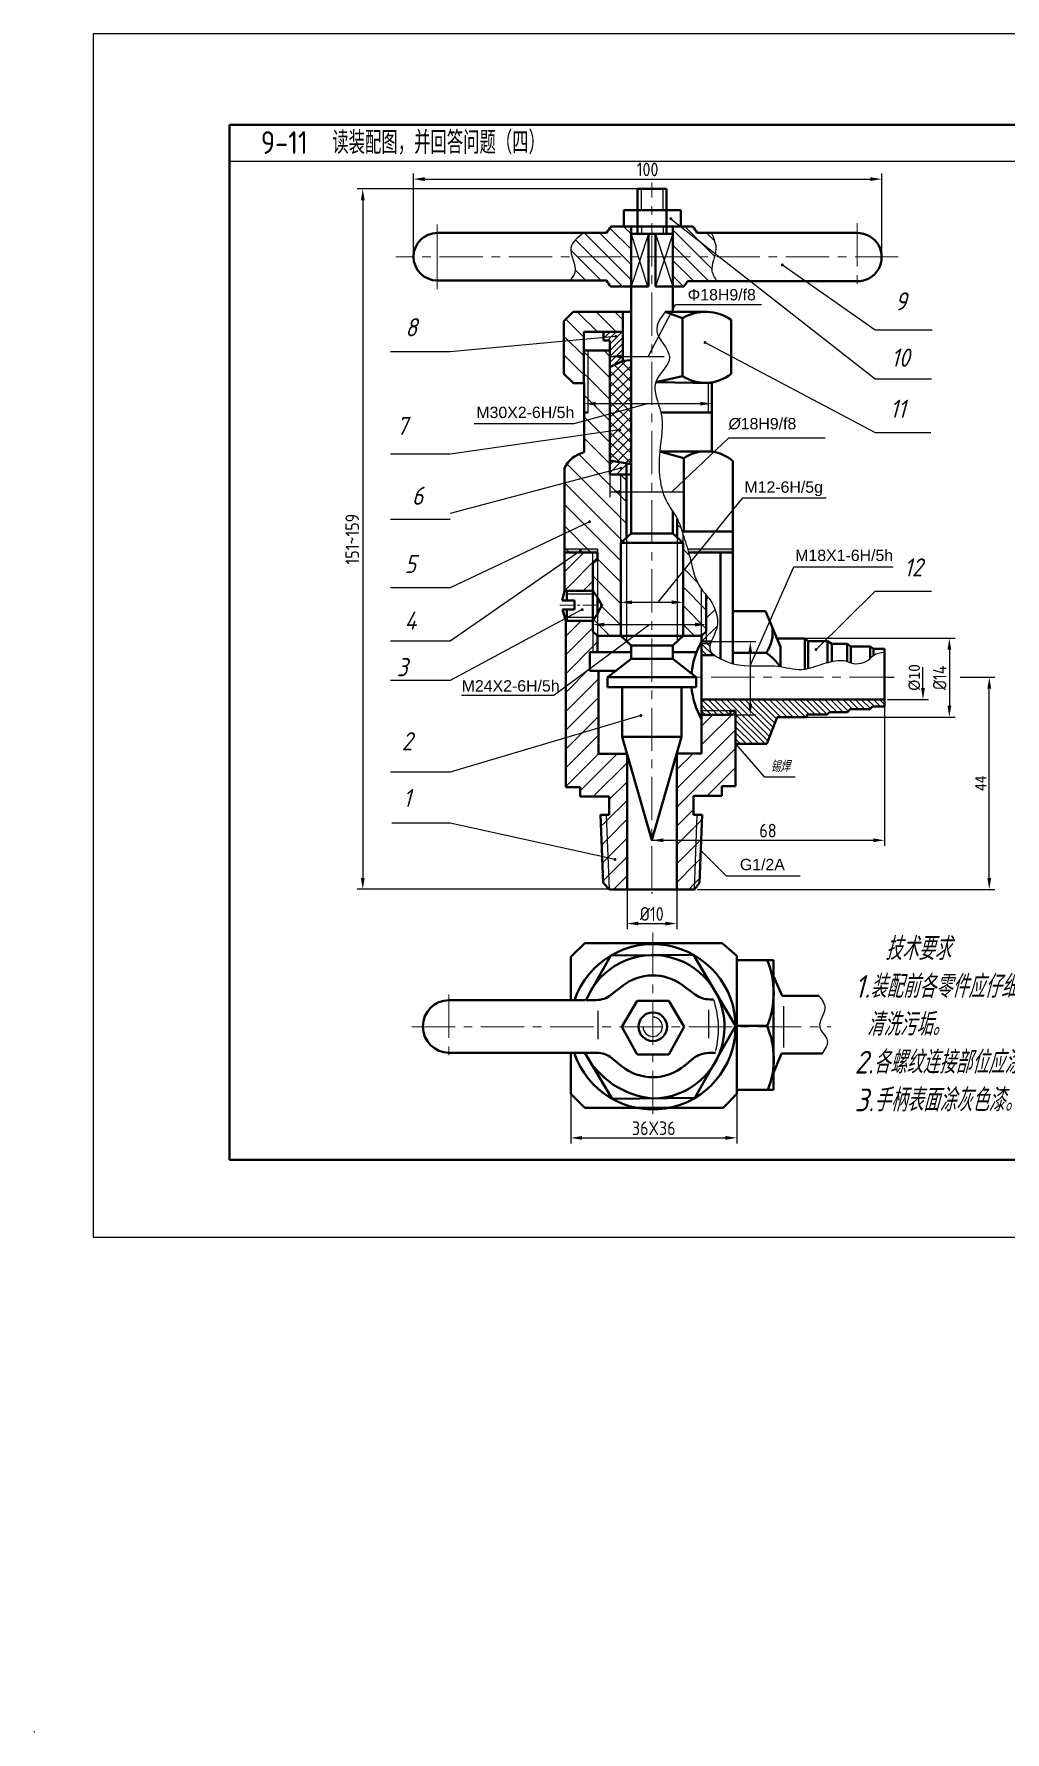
# Model space of a CAD drawing. Header units: millimetres. Extents: x 645 to 2308, y 762 to 2069.
# Drawn here: x 1923.5 to 2137.2, y 1033.3 to 1407.3 of the extents above; entities that cross this region are included whole.
import ezdxf

# ---------------------------------------------------------------- set-up
doc = ezdxf.new("R2010")
doc.units = ezdxf.units.MM
doc.linetypes.add('CENTER', pattern=[50.8, 31.75, -6.35, 6.35, -6.35])
for name, color, linetype, lineweight in [('xi', 250, 'Continuous', 15), ('点划线', 7, 'CENTER', 15), ('粗实线', 7, 'Continuous', 40)]:
    doc.layers.add(name, color=color, linetype=linetype, lineweight=lineweight)
for name, color, linetype in [('中心线', 1, 'CENTER'), ('尺寸线', 7, 'Continuous'), ('文字', 7, 'Continuous'), ('细实线', 7, 'Continuous')]:
    doc.layers.add(name, color=color, linetype=linetype)
doc.styles.add('DIM', font='ariali.ttf')
doc.styles.add('样式 3', font='gbeitc.shx', dxfattribs={"bigfont": 'gbcbig.shx'})
doc.styles.add('汉字', font='gbenor.shx', dxfattribs={"bigfont": 'gbcbig.shx'})
doc.dimstyles.new('ISO-25', dxfattribs={"dimtxt": 3, "dimasz": 2.5, "dimexe": 1.25, "dimexo": 0, "dimtad": 1, "dimdec": 0, "dimdsep": 46, "dimtxsty": '汉字', "dimcen": 2.5, "dimadec": 0, "dimazin": 0, "dimtfac": 1, "dimtdec": 0, "dimtmove": 0, "dimatfit": 3, "dimfxl": 0, "dimarcsym": 0})
pattern_1 = [(45, (903.7224, 322.2036), (-2.0712485, 2.0712485), [])]

# ---------------------------------------------------------------- blocks, each defined once
blk = doc.blocks.new('*D257')
at = {"layer": 'Defpoints', "color": 0, "transparency": 16777216}
for p in [(2058.33, 1373.17), (1995.81, 1218.92), (2053.99, 1218.92)]:
    blk.add_point(p, dxfattribs=at)
at = {"layer": '细实线', "color": 0, "lineweight": -2, "transparency": 16777216}
for p, q in [((2058.33, 1373.17), (1994.56, 1373.17)), ((1995.81, 1370.67), (1995.81, 1221.42)), ((2053.99, 1218.92), (1994.56, 1218.92))]:
    blk.add_line(p, q, dxfattribs=at)
at = {"layer": '细实线', "color": 0, "transparency": 16777216}
for points in [[(1995.4, 1370.67), (1996.23, 1370.67), (1995.81, 1373.17)], [(1995.4, 1221.42), (1996.23, 1221.42), (1995.81, 1218.92)]]:
    blk.add_solid(points, dxfattribs=at)
at = {"layer": '细实线', "color": 0, "transparency": 16777216, "insert": (1993.5, 1296.04), "char_height": 3, "attachment_point": 5, "rotation": 90, "style": '汉字'}
blk.add_mtext('151~159', dxfattribs=at)
blk = doc.blocks.new('*D239')
at = {"layer": 'Defpoints', "color": 0, "transparency": 16777216}
for p in [(2070.36, 1273.47), (2076.76, 1257.33), (2081.09, 1257.33)]:
    blk.add_point(p, dxfattribs=at)
at = {"layer": '细实线', "color": 0, "lineweight": -2, "transparency": 16777216}
for p, q in [((2070.36, 1273.47), (2082.34, 1273.47)), ((2081.09, 1270.97), (2081.09, 1259.83)), ((2076.76, 1257.33), (2082.34, 1257.33))]:
    blk.add_line(p, q, dxfattribs=at)
at = {"layer": '细实线', "color": 0, "transparency": 16777216}
for points in [[(2080.67, 1270.97), (2081.51, 1270.97), (2081.09, 1273.47)], [(2080.67, 1259.83), (2081.51, 1259.83), (2081.09, 1257.33)]]:
    blk.add_solid(points, dxfattribs=at)
blk = doc.blocks.new('*D258')
at = {"layer": 'Defpoints', "color": 0, "transparency": 16777216}
for p in [(2044.57, 1325.67), (2072.62, 1325.89), (2072.62, 1325.56)]:
    blk.add_point(p, dxfattribs=at)
at = {"layer": '细实线', "color": 0, "lineweight": -2, "transparency": 16777216}
for p, q in [((2044.57, 1325.67), (2044.57, 1327.14)), ((2047.07, 1325.89), (2070.12, 1325.89)), ((2072.62, 1325.56), (2072.62, 1327.14))]:
    blk.add_line(p, q, dxfattribs=at)
at = {"layer": '细实线', "color": 0, "transparency": 16777216}
for points in [[(2047.07, 1326.3), (2047.07, 1325.47), (2044.57, 1325.89)], [(2070.12, 1326.3), (2070.12, 1325.47), (2072.62, 1325.89)]]:
    blk.add_solid(points, dxfattribs=at)
blk = doc.blocks.new('*D259')
at = {"layer": 'Defpoints', "color": 0, "transparency": 16777216}
for p in [(2052.6, 1281.83), (2066.3, 1282.13), (2066.3, 1281.84)]:
    blk.add_point(p, dxfattribs=at)
at = {"layer": '细实线', "color": 0, "lineweight": -2, "transparency": 16777216}
for p, q in [((2052.6, 1281.83), (2052.6, 1283.38)), ((2066.3, 1281.84), (2066.3, 1283.38)), ((2055.1, 1282.13), (2063.8, 1282.13))]:
    blk.add_line(p, q, dxfattribs=at)
at = {"layer": '细实线', "color": 0, "transparency": 16777216}
for points in [[(2055.1, 1282.55), (2055.1, 1281.71), (2052.6, 1282.13)], [(2063.8, 1282.55), (2063.8, 1281.71), (2066.3, 1282.13)]]:
    blk.add_solid(points, dxfattribs=at)
blk = doc.blocks.new('*D260')
at = {"layer": 'Defpoints', "color": 0, "transparency": 16777216}
for p in [(2046.46, 1275.67), (2071.42, 1277.23), (2071.42, 1275.72)]:
    blk.add_point(p, dxfattribs=at)
at = {"layer": '细实线', "color": 0, "lineweight": -2, "transparency": 16777216}
for p, q in [((2046.46, 1275.67), (2046.46, 1278.48)), ((2048.96, 1277.23), (2068.92, 1277.23)), ((2071.42, 1275.72), (2071.42, 1278.48))]:
    blk.add_line(p, q, dxfattribs=at)
at = {"layer": '细实线', "color": 0, "transparency": 16777216}
for points in [[(2048.96, 1277.65), (2048.96, 1276.81), (2046.46, 1277.23)], [(2068.92, 1277.65), (2068.92, 1276.81), (2071.42, 1277.23)]]:
    blk.add_solid(points, dxfattribs=at)
blk = doc.blocks.new('*D261')
at = {"layer": 'Defpoints', "color": 0, "transparency": 16777216}
for p in [(2093.11, 1274.2), (2093.11, 1256.85), (2124.91, 1256.85)]:
    blk.add_point(p, dxfattribs=at)
at = {"layer": '细实线', "color": 0, "lineweight": -2, "transparency": 16777216}
for p, q in [((2093.11, 1274.2), (2126.16, 1274.2)), ((2124.91, 1271.7), (2124.91, 1259.35)), ((2093.11, 1256.85), (2126.16, 1256.85))]:
    blk.add_line(p, q, dxfattribs=at)
at = {"layer": '细实线', "color": 0, "transparency": 16777216}
for points in [[(2124.49, 1271.7), (2125.32, 1271.7), (2124.91, 1274.2)], [(2124.49, 1259.35), (2125.32, 1259.35), (2124.91, 1256.85)]]:
    blk.add_solid(points, dxfattribs=at)
at = {"layer": '细实线', "color": 0, "transparency": 16777216, "insert": (2122.78, 1265.52), "char_height": 3, "attachment_point": 5, "rotation": 90, "style": '汉字'}
blk.add_mtext('%%C14', dxfattribs=at)
blk = doc.blocks.new('*D262')
at = {"layer": 'Defpoints', "color": 0, "transparency": 16777216}
for p in [(2053.99, 1218.92), (2064.92, 1218.92), (2064.92, 1211.38)]:
    blk.add_point(p, dxfattribs=at)
at = {"layer": 'xi', "color": 0, "lineweight": -2, "transparency": 16777216}
for p, q in [((2053.99, 1218.92), (2053.99, 1210.13)), ((2064.92, 1218.92), (2064.92, 1210.13)), ((2056.49, 1211.38), (2062.42, 1211.38))]:
    blk.add_line(p, q, dxfattribs=at)
at = {"layer": 'xi', "color": 0, "transparency": 16777216}
for points in [[(2056.49, 1211.8), (2056.49, 1210.97), (2053.99, 1211.38)], [(2062.42, 1211.8), (2062.42, 1210.97), (2064.92, 1211.38)]]:
    blk.add_solid(points, dxfattribs=at)
at = {"layer": 'xi', "color": 0, "transparency": 16777216, "insert": (2059.42, 1213.51), "char_height": 3, "attachment_point": 5, "style": '汉字'}
blk.add_mtext('%%C10', dxfattribs=at)
blk = doc.blocks.new('*D263')
at = {"layer": 'Defpoints', "color": 0, "transparency": 16777216}
for p in [(2041.57, 1173.9), (2078.12, 1173.9), (2078.12, 1164.18)]:
    blk.add_point(p, dxfattribs=at)
at = {"layer": 'xi', "color": 0, "lineweight": -2, "transparency": 16777216}
for p, q in [((2041.57, 1173.9), (2041.57, 1162.93)), ((2078.12, 1173.9), (2078.12, 1162.93)), ((2044.07, 1164.18), (2075.62, 1164.18))]:
    blk.add_line(p, q, dxfattribs=at)
at = {"layer": 'xi', "color": 0, "transparency": 16777216}
for points in [[(2044.07, 1164.6), (2044.07, 1163.76), (2041.57, 1164.18)], [(2075.62, 1164.6), (2075.62, 1163.76), (2078.12, 1164.18)]]:
    blk.add_solid(points, dxfattribs=at)
at = {"layer": 'xi', "color": 0, "transparency": 16777216, "insert": (2059.85, 1166.3), "char_height": 3, "attachment_point": 5, "style": '汉字'}
blk.add_mtext('36X36', dxfattribs=at)
blk = doc.blocks.new('*D240')
at = {"layer": 'Defpoints', "color": 0, "transparency": 16777216}
for p in [(2110.01, 1375.34), (2006.98, 1358.04), (2110.01, 1358.45)]:
    blk.add_point(p, dxfattribs=at)
at = {"layer": '细实线', "color": 0, "lineweight": -2, "transparency": 16777216}
for p, q in [((2006.98, 1358.04), (2006.98, 1376.59)), ((2110.01, 1358.45), (2110.01, 1376.59)), ((2009.48, 1375.34), (2107.51, 1375.34))]:
    blk.add_line(p, q, dxfattribs=at)
at = {"layer": '细实线', "color": 0, "transparency": 16777216}
for points in [[(2009.48, 1375.76), (2009.48, 1374.92), (2006.98, 1375.34)], [(2107.51, 1375.76), (2107.51, 1374.92), (2110.01, 1375.34)]]:
    blk.add_solid(points, dxfattribs=at)
at = {"layer": '细实线', "color": 0, "transparency": 16777216, "insert": (2058.49, 1377.47), "char_height": 3, "attachment_point": 5, "style": '汉字'}
blk.add_mtext('100', dxfattribs=at)
blk = doc.blocks.new('*D264')
at = {"layer": 'Defpoints', "color": 0, "transparency": 16777216}
for p in [(2110.64, 1265.01), (2059.45, 1229.7), (2110.64, 1229.72)]:
    blk.add_point(p, dxfattribs=at)
at = {"layer": '细实线', "color": 0, "lineweight": -2, "transparency": 16777216}
for p, q in [((2110.64, 1265.01), (2110.64, 1228.47)), ((2059.45, 1229.7), (2059.45, 1230.97)), ((2061.95, 1229.72), (2108.14, 1229.72))]:
    blk.add_line(p, q, dxfattribs=at)
at = {"layer": '细实线', "color": 0, "transparency": 16777216}
for points in [[(2061.95, 1230.14), (2061.95, 1229.31), (2059.45, 1229.72)], [(2108.14, 1230.14), (2108.14, 1229.31), (2110.64, 1229.72)]]:
    blk.add_solid(points, dxfattribs=at)
at = {"layer": '细实线', "color": 0, "transparency": 16777216, "insert": (2084.99, 1231.85), "char_height": 3, "attachment_point": 5, "style": '汉字'}
blk.add_mtext('68', dxfattribs=at)
blk = doc.blocks.new('_DotSmall')
at = {"color": 0, "linetype": 'ByBlock', "const_width": 0.5}
blk.add_lwpolyline([(-0.0625, 0, 1), (0.0625, 0, 1)], format="xyb", close=True, dxfattribs=at)

msp = doc.modelspace()

# ---------------------------------------------------------------- hatches: boundary and pattern name
at = {"layer": '细实线'}
h = msp.add_hatch(dxfattribs=at)
h.set_pattern_fill('ANSI31', color=256, scale=0.75, angle=90, style=0)
edge = h.paths.add_edge_path()
edge.add_spline(control_points=[(2041.8896, 1358.2469), (2042.2497, 1357.071), (2043.0768, 1355.1129), (2041.8934, 1353.5813), (2041.4544, 1353.0132)], knot_values=[6.34011223, 6.34011223, 6.34011223, 6.34011223, 9.81169861, 11.85885146, 11.85885146, 11.85885146, 11.85885146], degree=3, periodic=0)
edge.add_line((2041.4544, 1353.0132), (2049.47, 1353.0132))
edge.add_arc((2058.4387, 1358.2469), 10.3841, 210.266155, 219.153018)
edge.add_line((2050.3862, 1351.6905), (2054.8611, 1351.6905))
edge.add_line((2054.8611, 1351.6905), (2054.8611, 1358.2469))
edge.add_line((2054.8611, 1358.2469), (2041.8896, 1358.2469))
edge = h.paths.add_edge_path()
edge.add_spline(control_points=[(2044.4153, 1363.4807), (2043.1124, 1362.488), (2041.1924, 1361.0252), (2041.6782, 1358.9372), (2041.8896, 1358.2469)], knot_values=[0, 0, 0, 0, 4.30246866, 6.34011223, 6.34011223, 6.34011223, 6.34011223], degree=3, periodic=0)
edge.add_line((2041.8896, 1358.2469), (2054.8611, 1358.2469))
edge.add_line((2054.8611, 1358.2469), (2054.8611, 1364.8855))
edge.add_line((2054.8611, 1364.8855), (2050.4537, 1364.8855))
edge.add_arc((2058.4387, 1358.2469), 10.3841, 140.260658, 149.733845)
edge.add_line((2049.47, 1363.4807), (2044.4153, 1363.4807))
edge = h.paths.add_edge_path()
edge.add_spline(control_points=[(2073.2165, 1358.2469), (2073.3799, 1358.7991), (2073.8497, 1360.661), (2073.0122, 1362.4173), (2072.5051, 1363.4807)], knot_values=[0, 0, 0, 0, 1.65461077, 5.57568218, 5.57568218, 5.57568218, 5.57568218], degree=3, periodic=0)
edge.add_line((2072.4233, 1363.4807), (2069.4326, 1363.4807))
edge.add_arc((2060.4639, 1358.2469), 10.3841, 30.266155, 39.739342)
edge.add_line((2068.4489, 1364.8855), (2064.0415, 1364.8855))
edge.add_line((2064.0415, 1364.8855), (2064.0415, 1358.288))
edge.add_line((2064.0415, 1358.288), (2073.2165, 1358.2469))
edge = h.paths.add_edge_path()
edge.add_spline(control_points=[(2073.7837, 1352.8414), (2073.2916, 1353.5781), (2072.1694, 1355.258), (2072.8982, 1357.1711), (2073.2165, 1358.2469)], knot_values=[5.57568218, 5.57568218, 5.57568218, 5.57568218, 8.09341885, 11.31751478, 11.31751478, 11.31751478, 11.31751478], degree=3, periodic=0)
edge.add_line((2073.2165, 1358.2469), (2064.0415, 1358.288))
edge.add_line((2064.0415, 1358.288), (2064.0415, 1351.6905))
edge.add_line((2064.0415, 1351.6905), (2066.4912, 1351.6905))
edge.add_arc((2058.4387, 1358.2469), 10.3841, 320.846982, 328.630596)
edge.add_line((2067.305, 1352.8414), (2073.7837, 1352.8414))
h = msp.add_hatch(dxfattribs=at)
h.set_pattern_fill('ANSI31', color=256, scale=0.922579, angle=90, style=0)
h.set_pattern_definition([(135, (-2220877.5812, -705783.5705), (-2.071248522, -2.071248522), [])])
h.paths.add_polyline_path([(2040.0986, 1332.4484), (2042.2207, 1330.431), (2044.4812, 1330.431), (2044.4812, 1341.6858), (2048.7716, 1341.6858), (2053.0619, 1341.6937), (2053.0619, 1346.1452), (2042.0823, 1346.1452), (2040.0986, 1344.0217)])
h = msp.add_hatch(dxfattribs=at)
h.set_pattern_fill('ANSI31', color=256, scale=0.3)
h.paths.add_polyline_path([(2053.0619, 1341.6937), (2048.7716, 1341.6858), (2048.7716, 1339.7746), (2050.2017, 1339.7746), (2050.2017, 1337.598), (2050.2017, 1333.9462), (2053.0619, 1335.3417)])
h = msp.add_hatch(dxfattribs=at)
h.set_pattern_fill('NET', color=256, scale=0.5, angle=45)
h.paths.add_polyline_path([(2054.8611, 1335.4542), (2053.0619, 1335.3417), (2050.2017, 1333.9462), (2050.2017, 1323.598), (2054.8611, 1324.8572)])
h.paths.add_polyline_path([(2054.8611, 1324.8572), (2050.2017, 1323.598), (2050.2017, 1313.3896), (2054.8611, 1312.5328)])
h = msp.add_hatch(dxfattribs=at)
h.set_pattern_fill('ANSI31', color=256, scale=0.4, style=0)
h.set_pattern_definition([(45, (903.7224, 322.2036), (-0.8980256, 0.8980256), [])])
h.paths.add_polyline_path([(2053.886, 1310.2842), (2053.886, 1312.7296), (2050.2017, 1313.3896), (2050.2017, 1310.2839)])
h = msp.add_hatch(color=256, dxfattribs=at)
h.dxf.hatch_style = 1
h.paths.add_polyline_path([(2040.5089, 1293.9181), (2040.1909, 1293.9181), (2040.1909, 1293.1363), (2041.2907, 1293.1363)])
h.paths.add_polyline_path([(2045.2431, 1293.9181), (2040.5089, 1293.9181), (2041.2907, 1293.1363), (2046.025, 1293.1363)])
h.paths.add_polyline_path([(2047.4799, 1293.9181), (2045.2431, 1293.9181), (2046.025, 1293.1363), (2047.4799, 1293.1363)])
edge = h.paths.add_edge_path()
edge.add_line((2070.3657, 1293.9181), (2067.297, 1293.9181))
edge.add_spline(control_points=[(2067.297, 1293.9181), (2067.3756, 1293.6594), (2067.4517, 1293.3991), (2067.5243, 1293.1363)], knot_values=[55.23971364, 55.23971364, 55.23971364, 55.23971364, 56.0475545, 56.0475545, 56.0475545, 56.0475545], degree=3, periodic=0)
edge.add_line((2067.5243, 1293.1363), (2069.7306, 1293.1363))
edge.add_line((2069.7306, 1293.1363), (2070.3657, 1293.9181))
h.paths.add_polyline_path([(2077.2355, 1293.9181), (2070.3657, 1293.9181), (2069.7306, 1293.1363), (2077.2355, 1293.1363)])
h = msp.add_hatch(dxfattribs=at)
h.set_pattern_fill('ANSI31', color=256, scale=0.922579, style=0)
h.set_pattern_definition(pattern_1)
h.paths.add_polyline_path([(2046.4649, 1290.6677), (2046.4649, 1293.1363), (2040.1909, 1293.1363), (2040.1909, 1284.6421), (2046.4649, 1284.6421)])
h.paths.add_polyline_path([(2047.4799, 1293.1363), (2046.4649, 1293.1363), (2046.4649, 1290.6677), (2047.4799, 1291.5437), (2047.4799, 1291.6814)])
h = msp.add_hatch(dxfattribs=at)
h.set_pattern_fill('ANSI31', color=256, scale=0.922579, style=0)
h.set_pattern_definition(pattern_1)
edge = h.paths.add_edge_path()
edge.add_spline(control_points=[(2072.4822, 1273.4667), (2072.8219, 1274.335), (2074.9127, 1278.0627), (2073.122, 1281.6863), (2071.4228, 1283.7396)], knot_values=[66.30953115, 66.30953115, 66.30953115, 66.30953115, 68.96670801, 76.80867804, 76.80867804, 76.80867804, 76.80867804], degree=3, periodic=0)
edge.add_line((2071.4228, 1283.7396), (2071.4228, 1275.7233))
edge.add_line((2071.4228, 1275.7233), (2071.4228, 1274.1646))
edge.add_line((2071.4228, 1274.1646), (2070.3617, 1273.4667))
edge.add_line((2070.3617, 1273.4667), (2072.4822, 1273.4667))
h.paths.add_polyline_path([(2071.4228, 1275.7233), (2070.3617, 1274.7411), (2070.3617, 1273.4667), (2071.4228, 1274.1646)], flags=17)

# ---------------------------------------------------------------- linework, layer by layer
at = {"layer": '中心线'}
msp.add_line((2059.34, 1229.7218), (2061.1941, 1229.7218), dxfattribs=at)
at = {"layer": '中心线', "color": 1}
msp.add_arc((1947.2641, 1040.3079), 24.7803, 196.127945, 196.38, dxfattribs=at)
at = {"layer": '尺寸线'}
for p, q in [((2054.8611, 1363.2928), (2058.4387, 1351.6905)), ((2058.7002, 1363.2928), (2054.8611, 1351.6905)), ((2060.2025, 1363.2928), (2064.0415, 1351.6905)), ((2064.0415, 1363.2928), (2060.2025, 1351.6905))]:
    msp.add_line(p, q, dxfattribs=at)
at = {"layer": '点划线', "ltscale": 0.3}
for p, q in [((2059.4513, 1218.9185), (2059.4513, 1374.5933)), ((2104.5996, 1365.6287), (2104.5996, 1351.4541)), ((2113.6729, 1358.2469), (2003.1016, 1358.2469)), ((2112.4831, 1265.6355), (2068.7891, 1265.6355)), ((2059.6454, 1209.409), (2059.6454, 1167.3733)), ((2014.7792, 1195.7467), (2014.7792, 1181.6879)), ((2006.5906, 1188.6459), (2098.7988, 1188.6459))]:
    msp.add_line(p, q, dxfattribs=at)
at = {"layer": '点划线'}
msp.add_line((2012.209, 1365.3633), (2012.209, 1351.0825), dxfattribs=at)
at = {"layer": '点划线', "ltscale": 0.1}
msp.add_line((2039.1786, 1281.5232), (2049.173, 1281.5232), dxfattribs=at)
at = {"layer": '粗实线', "color": 7}
for p, q in [((2291.456, 1387.3077), (1966.456, 1387.3077)), ((1966.456, 1387.3077), (1966.456, 1159.3077)), ((1966.456, 1159.3077), (2291.456, 1159.3077))]:
    msp.add_line(p, q, dxfattribs=at)
at = {"layer": '粗实线'}
for p, q in [((2056.2451, 1373.1673), (2062.6576, 1373.1673)), ((2056.2451, 1373.1673), (2056.2451, 1364.8855)), ((2062.6576, 1373.1673), (2062.6576, 1364.8855)), ((2053.2465, 1368.4955), (2065.8407, 1368.4955)), ((2053.2465, 1368.4955), (2053.2465, 1364.8855)), ((2065.8407, 1368.4955), (2065.8407, 1364.8855)), ((2012.209, 1363.4807), (2049.47, 1363.4807)), ((2050.3862, 1364.8855), (2068.4489, 1364.8855)), ((2054.8611, 1364.8855), (2054.8611, 1351.6905)), ((2055.0456, 1363.2928), (2054.8611, 1363.2928)), ((2055.0456, 1363.2928), (2061.4581, 1363.2928)), ((2056.2451, 1364.8855), (2056.2451, 1363.2928)), ((2058.7002, 1363.2928), (2058.7002, 1351.6905)), ((2060.2025, 1363.2928), (2060.2025, 1351.6905)), ((2061.4581, 1363.2928), (2064.0415, 1363.2928)), ((2062.6576, 1364.8855), (2062.6576, 1363.2928)), ((2064.0415, 1364.8855), (2064.0415, 1351.6905)), ((2069.4326, 1363.4807), (2104.7021, 1363.4807)), ((2012.209, 1353.0132), (2049.47, 1353.0132)), ((2050.3862, 1351.6905), (2058.7002, 1351.6905)), ((2054.8611, 1297.2772), (2054.8611, 1351.6905)), ((2060.2025, 1351.6905), (2066.4912, 1351.6905)), ((2064.0415, 1346.1364), (2064.0415, 1351.6905)), ((2104.5996, 1352.8414), (2067.305, 1352.8414)), ((2042.0823, 1346.1452), (2040.0986, 1344.0217)), ((2040.0986, 1344.0217), (2040.0986, 1332.4484)), ((2042.0823, 1346.1452), (2054.8611, 1346.1452)), ((2053.0619, 1346.1452), (2053.0619, 1335.3417)), ((2062.3346, 1346.1452), (2066.2098, 1344.7118)), ((2062.3346, 1346.1452), (2071.3223, 1346.0989)), ((2066.2098, 1344.7118), (2066.2098, 1331.9706)), ((2076.9126, 1344.3402), (2076.9126, 1332.4749)), ((2048.7716, 1341.6858), (2044.4812, 1341.6858)), ((2044.4812, 1341.6858), (2044.4812, 1330.431)), ((2053.0619, 1341.6937), (2048.7716, 1341.6858)), ((2048.7716, 1341.6858), (2048.7716, 1339.7746)), ((2048.7716, 1339.7746), (2050.2017, 1339.7746)), ((2050.2017, 1339.7746), (2050.2017, 1337.598)), ((2044.4812, 1337.598), (2050.2017, 1337.598)), ((2050.2017, 1337.598), (2050.2017, 1310.2839)), ((2053.0619, 1335.3417), (2050.2017, 1333.9462)), ((2053.0619, 1335.3417), (2054.8611, 1335.4542)), ((2040.0986, 1332.4484), (2042.2207, 1330.431)), ((2066.2098, 1331.9706), (2060.3048, 1330.6434)), ((2042.2207, 1330.431), (2044.5735, 1330.431)), ((2044.5735, 1330.431), (2044.5735, 1315.1946)), ((2060.3048, 1330.6434), (2072.6223, 1330.431)), ((2072.6223, 1330.431), (2072.6223, 1315.3539)), ((2044.5735, 1323.9277), (2045.3963, 1323.9277)), ((2061.412, 1323.9277), (2072.6223, 1323.9277)), ((2050.2017, 1313.3896), (2054.8611, 1312.5328)), ((2053.886, 1296.407), (2053.886, 1312.7121)), ((2072.6223, 1315.3539), (2061.1813, 1315.3539)), ((2061.1813, 1315.3539), (2066.4866, 1313.8939)), ((2066.4866, 1313.8939), (2066.4866, 1297.7019)), ((2077.2355, 1313.2303), (2077.2355, 1297.7019)), ((2040.1909, 1311.6714), (2040.1909, 1284.6421)), ((2050.2017, 1310.2839), (2054.8611, 1310.2843)), ((2064.0415, 1297.2772), (2064.0415, 1302.1209)), ((2065.0167, 1296.407), (2065.0167, 1300.6003)), ((2054.8611, 1297.2772), (2052.6006, 1295.2599)), ((2052.6006, 1295.2599), (2066.3021, 1295.2599)), ((2052.6006, 1295.2599), (2052.6006, 1274.7411)), ((2064.0415, 1297.2772), (2054.8611, 1297.2772)), ((2064.0415, 1297.2772), (2066.3021, 1295.2599)), ((2077.2355, 1297.7019), (2066.0714, 1297.7019)), ((2066.3021, 1295.2599), (2066.3021, 1274.7411)), ((2077.2355, 1297.7019), (2077.2355, 1268.6094)), ((2040.1909, 1293.1363), (2047.4799, 1293.1363)), ((2047.4823, 1291.6604), (2046.4649, 1290.6677)), ((2046.4649, 1290.6677), (2046.4649, 1275.6702)), ((2047.4799, 1293.1363), (2047.4799, 1291.6814)), ((2067.5243, 1293.1363), (2077.2355, 1293.1363)), ((2074.5216, 1293.1363), (2074.5216, 1269.7089)), ((2039.6834, 1282.5186), (2040.1909, 1284.6421)), ((2040.1909, 1284.6421), (2046.4649, 1284.6421)), ((2040.7445, 1284.6421), (2040.7445, 1282.5186)), ((2046.4649, 1284.6421), (2047.4799, 1283.212)), ((2047.4799, 1283.212), (2047.4799, 1279.5993)), ((2047.4799, 1283.212), (2048.4549, 1281.5232)), ((2071.4228, 1275.7233), (2071.4228, 1283.7396)), ((2042.4053, 1282.5186), (2039.6834, 1282.5186)), ((2040.4677, 1278.0857), (2039.7757, 1280.5278)), ((2039.7757, 1280.5278), (2042.4053, 1280.5278)), ((2040.7445, 1280.5278), (2040.7445, 1278.0857)), ((2042.4053, 1280.5278), (2042.4053, 1282.5186)), ((2047.4799, 1279.5993), (2046.4649, 1278.0857)), ((2047.4799, 1279.5993), (2048.4549, 1281.5232)), ((2084.4784, 1280.1827), (2077.2355, 1280.1827)), ((2084.4784, 1280.1827), (2087.7538, 1272.3256)), ((2046.4649, 1278.0857), (2040.4677, 1278.0857)), ((2040.4677, 1278.0857), (2040.4677, 1241.4281)), ((2046.4649, 1275.6702), (2047.4799, 1274.7411)), ((2070.3617, 1274.7411), (2071.4228, 1275.7233)), ((2047.4799, 1274.7411), (2070.3617, 1274.7411)), ((2047.4799, 1274.7411), (2047.4799, 1271.1539)), ((2052.6006, 1274.7411), (2054.8611, 1272.6441)), ((2054.8611, 1272.6441), (2054.8611, 1271.1539)), ((2064.0415, 1272.6441), (2054.8611, 1272.6441)), ((2066.3021, 1274.7411), (2064.0415, 1272.6441)), ((2064.0415, 1272.6441), (2064.0415, 1269.6977)), ((2070.3617, 1274.7411), (2070.3617, 1248.8605)), ((2070.3617, 1273.4667), (2072.4822, 1273.4667)), ((2086.9736, 1274.1973), (2093.1052, 1274.1973)), ((2087.7538, 1272.3256), (2087.7538, 1267.9723)), ((2093.1052, 1274.1973), (2093.8433, 1273.5997)), ((2093.1052, 1274.1973), (2093.1052, 1267.4149)), ((2093.8433, 1273.5997), (2098.0876, 1273.5997)), ((2093.8433, 1273.5997), (2093.8433, 1267.5742)), ((2098.0876, 1273.5997), (2099.0102, 1272.9892)), ((2098.0876, 1273.5997), (2098.0876, 1268.8483)), ((2099.0102, 1272.9892), (2102.4241, 1272.9892)), ((2099.0102, 1272.9892), (2099.0102, 1269.0607)), ((2102.4241, 1272.9892), (2103.2083, 1272.4318)), ((2102.4241, 1272.9892), (2102.4241, 1269.1137)), ((2103.2083, 1272.4318), (2107.4987, 1272.4318)), ((2103.2083, 1272.4318), (2103.2083, 1268.7952)), ((2107.4987, 1272.4318), (2108.1907, 1271.8744)), ((2107.4987, 1272.4318), (2107.4987, 1269.7774)), ((2108.1907, 1271.8744), (2110.6357, 1271.8744)), ((2108.1907, 1271.8744), (2108.1907, 1270.441)), ((2110.6357, 1271.8744), (2110.6357, 1259.1862)), ((2045.8191, 1271.1539), (2054.8611, 1271.1539)), ((2045.8191, 1271.1539), (2045.8191, 1267.0433)), ((2054.8611, 1269.6977), (2051.4934, 1267.0433)), ((2054.8611, 1271.1539), (2054.8611, 1269.6977)), ((2064.0415, 1269.6977), (2054.8611, 1269.6977)), ((2064.0415, 1271.1539), (2069.3007, 1271.1539)), ((2064.0415, 1269.6977), (2069.1953, 1265.6355)), ((2070.3617, 1270.457), (2073.227, 1270.457)), ((2084.6168, 1271.0249), (2077.2355, 1271.0249)), ((2045.8191, 1267.0433), (2051.4934, 1267.0433)), ((2047.6644, 1267.0433), (2047.6644, 1248.7277)), ((2051.4934, 1267.0433), (2049.7073, 1265.6355)), ((2049.7073, 1265.6355), (2049.7073, 1263.4598)), ((2069.1953, 1265.6355), (2049.7073, 1265.6355)), ((2069.1953, 1265.6355), (2069.1953, 1263.4598)), ((2049.7073, 1263.4598), (2069.1953, 1263.4598)), ((2052.9235, 1263.4598), (2052.9235, 1252.497)), ((2065.9791, 1263.4598), (2065.9791, 1252.497)), ((2110.6357, 1260.7604), (2070.3617, 1260.7604)), ((2076.7594, 1257.3274), (2070.3617, 1257.3274)), ((2076.7594, 1258.2571), (2076.7594, 1257.3274)), ((2076.7594, 1258.2571), (2077.8353, 1258.2571)), ((2077.8353, 1250.9309), (2077.8353, 1258.2571)), ((2087.0157, 1256.8503), (2084.709, 1250.9309)), ((2093.5204, 1256.8503), (2087.0157, 1256.8503)), ((2097.9953, 1257.4077), (2093.5204, 1257.4077)), ((2093.5204, 1257.4077), (2093.5204, 1257.4077)), ((2093.5204, 1257.4077), (2093.5204, 1256.8503)), ((2098.5028, 1257.9652), (2097.9953, 1257.4077)), ((2102.4702, 1257.9652), (2098.5028, 1257.9652)), ((2103.0699, 1258.6288), (2102.4702, 1257.9652)), ((2107.4064, 1258.6288), (2103.0699, 1258.6288)), ((2108.0061, 1259.1862), (2107.4064, 1258.6288)), ((2110.6357, 1259.1862), (2108.0061, 1259.1862)), ((2052.9235, 1252.497), (2065.9791, 1252.497)), ((2052.9235, 1252.497), (2059.4513, 1229.7218)), ((2059.4513, 1229.7218), (2065.9791, 1252.497)), ((2084.709, 1250.9309), (2077.8353, 1250.9309)), ((2077.8353, 1241.667), (2077.8353, 1250.9309)), ((2047.6644, 1248.7277), (2053.9855, 1248.7277)), ((2053.9855, 1248.7277), (2053.9855, 1218.9185)), ((2064.9172, 1248.7277), (2064.9172, 1218.9185)), ((2070.3617, 1248.8605), (2064.9368, 1248.8605)), ((2074.8366, 1239.5169), (2074.8366, 1241.667)), ((2074.8366, 1241.667), (2077.8353, 1241.667)), ((2040.4677, 1241.4281), (2043.6508, 1241.4281)), ((2043.6508, 1241.4281), (2043.6508, 1239.3311)), ((2043.6508, 1239.3311), (2050.0633, 1239.3311)), ((2050.0633, 1239.3311), (2050.0633, 1235.2963)), ((2068.5626, 1235.3494), (2068.5626, 1239.5169)), ((2068.5626, 1239.5169), (2074.8366, 1239.5169)), ((2050.0633, 1235.2963), (2048.1257, 1235.2963)), ((2048.1257, 1235.2963), (2048.7254, 1220.3785)), ((2070.5001, 1235.3494), (2068.5626, 1235.3494)), ((2069.9465, 1220.3785), (2070.5001, 1235.3494)), ((2048.7254, 1220.3785), (2050.1094, 1218.9185)), ((2068.7932, 1218.9185), (2069.9465, 1220.3785)), ((2050.1094, 1218.9185), (2068.7932, 1218.9185)), ((2044.6798, 1207.0309), (2041.572, 1204.0846)), ((2074.8963, 1207.0309), (2044.6798, 1207.0309)), ((2078.1243, 1204.249), (2074.8963, 1207.0309)), ((2078.1243, 1173.8968), (2078.1243, 1204.249)), ((2041.572, 1204.0846), (2041.572, 1194.5156)), ((2086.2375, 1203.3452), (2078.1243, 1203.3452)), ((2086.2375, 1174.756), (2086.2375, 1203.3452)), ((2050.4092, 1195.6643), (2052.866, 1197.602)), ((2069.0315, 1195.717), (2066.1743, 1197.8215)), ((2086.2375, 1199.7787), (2088.0972, 1195.4976)), ((2044.8095, 1194.5156), (2014.8467, 1194.5156)), ((2045.0007, 1194.5318), (2047.1445, 1194.5318)), ((2052.8056, 1188.6459), (2056.2166, 1194.3838)), ((2056.2166, 1194.3838), (2063.1582, 1194.3838)), ((2063.1582, 1194.3838), (2066.5094, 1188.6459)), ((2073.0314, 1194.6899), (2072.158, 1194.6899)), ((2088.0972, 1195.4976), (2096.1713, 1195.4976)), ((2056.2166, 1182.5494), (2052.8056, 1188.6459)), ((2066.5094, 1188.6459), (2063.1582, 1182.5494)), ((2077.8526, 1188.8401), (2084.8035, 1188.8401)), ((2014.8467, 1182.9208), (2045.0034, 1182.9208)), ((2041.572, 1182.9208), (2041.572, 1173.8968)), ((2045.0034, 1182.9208), (2047.2837, 1182.9208)), ((2063.1582, 1182.5494), (2056.2166, 1182.5494)), ((2073.4577, 1182.8758), (2071.9288, 1182.8758)), ((2086.2375, 1178.5085), (2087.996, 1182.7896)), ((2087.996, 1182.7896), (2096.9174, 1182.7896)), ((2050.6329, 1181.7203), (2052.6745, 1180.0408)), ((2068.549, 1181.6499), (2066.6858, 1180.0935)), ((2078.1243, 1174.756), (2086.2375, 1174.756)), ((2041.572, 1173.8968), (2044.6609, 1170.8116)), ((2044.6609, 1170.8116), (2075.0998, 1170.8116)), ((2075.0998, 1170.8116), (2078.1243, 1173.8968))]:
    msp.add_line(p, q, dxfattribs=at)
msp.add_lwpolyline([(2044.7106, 1182.9208), (2050.7099, 1172.7809), (2068.9171, 1172.9751), (2077.8526, 1188.8401), (2068.5808, 1204.5109), (2050.3736, 1204.3168), (2045.5592, 1195.7688)], dxfattribs=at)
msp.add_circle((2059.6454, 1188.6459), 3.1394, dxfattribs=at)
for centre, radius, start, end in [((2012.209, 1358.2469), 5.2338, 90, 270), ((2058.4387, 1358.2469), 10.3841, 140.260658, 149.733845), ((2060.4639, 1358.2469), 10.3841, 30.266155, 39.739342), ((2104.6855, 1358.1611), 5.3203, 269.075345, 90.924655), ((2058.4387, 1358.2469), 10.3841, 210.266155, 219.153018), ((2058.4387, 1358.2469), 10.3841, 320.846982, 328.630596), ((2071.2711, 1336.172), 9.927, 55.368588, 120.654197), ((2071.2172, 1339.5226), 9.0613, 236.453317, 308.942509), ((2046.1467, 1308.7502), 6.6337, 103.718759, 153.872741), ((2071.4371, 1306.6952), 8.7366, 97.662766, 124.51628), ((2071.4371, 1306.6952), 8.7366, 48.418158, 82.337234), ((2078.2419, 1275.4516), 7.7611, 325.224349, 10.117645), ((2085.3814, 1264.9219), 17.2801, 150.364189, 174.943843), ((2074.8576, 1257.8576), 16.3897, 38.107795, 53.455396), ((2085.3814, 1264.9219), 17.2801, 184.853678, 209.635811), ((2059.6524, 1188.6605), 15.7843, 269.974359, 158.162986), ((2067.4536, 1196.0887), 18.8032, 337.32512, 22.700492), ((2059.6641, 1188.9828), 10.9775, 53.626208, 128.263175), ((2014.8467, 1188.7182), 5.7974, 90, 270), ((2047.1445, 1199.8037), 5.2719, 270, 308.263175), ((2072.158, 1199.9618), 5.2719, 233.626208, 270), ((2067.4536, 1181.5914), 18.8032, 338.683157, 22.67488), ((2061.2608, 1191.4032), 18.5973, 207.136405, 265.016901), ((2047.2837, 1177.6489), 5.2719, 50.558551, 90), ((2071.9288, 1177.6039), 5.2719, 90, 129.872604), ((2059.6483, 1188.5185), 10.9775, 230.558551, 309.872604)]:
    msp.add_arc(centre, radius, start, end, dxfattribs=at)
at = {"layer": '粗实线', "color": 1}
msp.add_arc((2059.6454, 1188.6459), 18.2083, 198.326019, 161.194214, dxfattribs=at)
at = {"layer": '细实线', "color": 7}
for p, q in [((2308.456, 1407.3077), (1936.456, 1407.3077)), ((1936.456, 1407.3077), (1936.456, 1142.3077)), ((1966.456, 1379.3077), (2291.456, 1379.3077)), ((1936.456, 1142.3077), (2308.456, 1142.3077))]:
    msp.add_line(p, q, dxfattribs=at)
at = {"layer": '细实线'}
for p, q in [((2057.1678, 1368.4955), (2057.1678, 1373.1673)), ((2061.9194, 1368.4955), (2061.9194, 1373.1673)), ((2057.1678, 1364.8855), (2057.1678, 1363.2928)), ((2061.9194, 1364.8855), (2061.9194, 1363.2928)), ((2058.5926, 1336.3024), (2064.6187, 1347.7128)), ((2064.6187, 1347.7128), (2083.5343, 1347.7128)), ((2108.5548, 1342.1442), (2121.1347, 1342.1442)), ((2015.0722, 1337.2844), (2001.9005, 1337.2844)), ((2045.3963, 1336.3735), (2044.4812, 1337.2886)), ((2045.3963, 1323.9277), (2045.3963, 1337.598)), ((2050.2017, 1331.5681), (2045.3963, 1336.3735)), ((2050.2017, 1336.3024), (2048.9061, 1337.598)), ((2045.3963, 1331.6392), (2044.4812, 1332.5543)), ((2050.2017, 1326.8338), (2045.3963, 1331.6392)), ((2045.3963, 1326.9049), (2044.5735, 1327.7278)), ((2071.8934, 1323.9277), (2071.8934, 1330.4436)), ((2108.5548, 1331.3362), (2120.9838, 1331.3362)), ((2058.6657, 1325.8854), (2042.2727, 1321.4552)), ((2050.2017, 1322.0996), (2045.3963, 1326.9049)), ((2027.1268, 1321.4552), (2020.3436, 1321.4552)), ((2042.2727, 1321.4552), (2027.1268, 1321.4552)), ((2050.2017, 1317.3653), (2044.5735, 1322.9935)), ((2050.2017, 1312.631), (2044.5735, 1318.2592)), ((2063.8542, 1306.4517), (2076.3639, 1318.3882)), ((2076.3639, 1318.3882), (2097.5982, 1318.3882)), ((2108.5548, 1319.5001), (2120.7969, 1319.5001)), ((2015.0722, 1314.7731), (2001.9005, 1314.7731)), ((2052.6006, 1305.4978), (2043.3383, 1314.7601)), ((2052.6006, 1300.7635), (2040.7526, 1312.6115)), ((2050.2017, 1310.2839), (2050.2017, 1305.2794)), ((2052.6006, 1310.2321), (2052.5486, 1310.2841)), ((2052.6006, 1295.2599), (2052.6006, 1310.2841)), ((2053.8079, 1309.0248), (2052.6006, 1310.2321)), ((2052.6006, 1296.0292), (2040.1909, 1308.439)), ((2053.8374, 1304.261), (2052.6006, 1305.4978)), ((2052.6006, 1291.295), (2040.1909, 1303.7047)), ((2060.7884, 1282.1288), (2079.4759, 1305.1324)), ((2079.4759, 1305.1324), (2097.8267, 1305.1324)), ((2015.0722, 1300.3364), (2001.9005, 1300.3364)), ((2046.025, 1293.1363), (2040.1909, 1298.9704)), ((2053.8669, 1299.4973), (2052.6006, 1300.7635)), ((2065.8493, 1298.4405), (2065.0167, 1299.2731)), ((2041.2907, 1293.1363), (2040.1909, 1294.2361)), ((2053.0072, 1295.6227), (2052.6006, 1296.0292)), ((2053.886, 1296.407), (2053.886, 1273.5487)), ((2065.0167, 1296.407), (2065.0167, 1273.5487)), ((2066.3021, 1295.2599), (2066.3021, 1296.9694)), ((2046.4649, 1290.6677), (2046.4649, 1293.1363)), ((2047.4799, 1291.6814), (2047.4799, 1283.212)), ((2052.6006, 1286.5607), (2047.4799, 1291.6814)), ((2067.7082, 1292.4391), (2066.3021, 1293.8452)), ((2067.297, 1293.9181), (2077.2355, 1293.9181)), ((2052.6006, 1281.8264), (2046.4649, 1287.9621)), ((2069.4377, 1286.5671), (2066.3021, 1289.7027)), ((2081.0903, 1268.1484), (2090.6575, 1289.9632)), ((2090.6575, 1289.9632), (2112.5678, 1289.9632)), ((2015.0722, 1285.3381), (2001.9005, 1285.3381)), ((2040.7445, 1284.0051), (2046.917, 1284.0051)), ((2071.4228, 1280.4395), (2066.3021, 1285.5602)), ((2070.3617, 1274.7411), (2070.3617, 1285.0138)), ((2108.5548, 1284.5882), (2120.9794, 1284.5882)), ((2047.4799, 1279.5993), (2047.4799, 1274.7411)), ((2052.6006, 1277.0921), (2048.5289, 1281.1638)), ((2071.4228, 1276.297), (2066.3021, 1281.4178)), ((2059.0069, 1277.2291), (2037.8375, 1261.5963)), ((2040.4677, 1274.6777), (2043.8757, 1278.0857)), ((2040.4677, 1270.5352), (2046.4649, 1276.5324)), ((2040.7445, 1278.882), (2046.9989, 1278.882)), ((2050.2173, 1274.7411), (2046.4649, 1278.4935)), ((2046.4649, 1275.6702), (2046.4649, 1271.1539)), ((2068.8362, 1274.7411), (2066.3021, 1277.2753)), ((2071.4228, 1275.7233), (2071.4228, 1273.4667)), ((2015.0722, 1273.5394), (2001.9005, 1273.5394)), ((2040.4677, 1266.3927), (2047.4799, 1273.4049)), ((2072.3223, 1273.0139), (2070.3617, 1273.0139)), ((2072.8924, 1270.457), (2070.3617, 1272.9876)), ((2071.5453, 1270.457), (2070.3617, 1271.6406)), ((2071.6825, 1273.0139), (2071.2297, 1273.4667)), ((2072.1985, 1272.4979), (2071.6825, 1273.0139)), ((2119.0994, 1263.2604), (2119.0994, 1267.8598)), ((2015.0722, 1264.9403), (2001.9005, 1264.9403)), ((2040.4677, 1262.2502), (2045.8191, 1267.6016)), ((2040.4677, 1258.1077), (2047.6644, 1265.3044)), ((2111.2607, 1265.6355), (2112.7451, 1265.6355)), ((2127.2666, 1265.6355), (2134.9423, 1265.6355)), ((2037.8375, 1261.5963), (2017.5363, 1261.5963)), ((2040.4677, 1253.9652), (2047.6644, 1261.1619)), ((2072.9689, 1258.2571), (2070.4656, 1260.7604)), ((2074.3159, 1258.2571), (2071.8126, 1260.7604)), ((2075.6629, 1258.2571), (2073.1597, 1260.7604)), ((2077.01, 1258.2571), (2074.5067, 1260.7604)), ((2084.9822, 1251.6319), (2075.8538, 1260.7604)), ((2085.3599, 1252.6013), (2077.2008, 1260.7604)), ((2085.7377, 1253.5706), (2078.5478, 1260.7604)), ((2086.1154, 1254.5399), (2079.8949, 1260.7604)), ((2086.4931, 1255.5092), (2081.2419, 1260.7604)), ((2086.8708, 1256.4785), (2082.5889, 1260.7604)), ((2087.8461, 1256.8503), (2083.936, 1260.7604)), ((2089.1931, 1256.8503), (2085.283, 1260.7604)), ((2090.5402, 1256.8503), (2086.6301, 1260.7604)), ((2091.8872, 1256.8503), (2087.9771, 1260.7604)), ((2093.2343, 1256.8503), (2089.3241, 1260.7604)), ((2094.0239, 1257.4077), (2090.6712, 1260.7604)), ((2095.3709, 1257.4077), (2092.0182, 1260.7604)), ((2096.7179, 1257.4077), (2093.3653, 1260.7604)), ((2098.0285, 1257.4442), (2094.7123, 1260.7604)), ((2098.8546, 1257.9652), (2096.0593, 1260.7604)), ((2100.2016, 1257.9652), (2097.4064, 1260.7604)), ((2101.5487, 1257.9652), (2098.7534, 1260.7604)), ((2102.6722, 1258.1887), (2100.1004, 1260.7604)), ((2103.5791, 1258.6288), (2101.4475, 1260.7604)), ((2104.9262, 1258.6288), (2102.7945, 1260.7604)), ((2106.2732, 1258.6288), (2104.1416, 1260.7604)), ((2107.5172, 1258.7318), (2105.4886, 1260.7604)), ((2108.4099, 1259.1862), (2106.8356, 1260.7604)), ((2109.7569, 1259.1862), (2108.1827, 1260.7604)), ((2110.6357, 1259.6544), (2109.5297, 1260.7604)), ((2111.2607, 1260.7604), (2120.3494, 1260.7604)), ((2133.6923, 1221.4185), (2133.6923, 1263.1355)), ((2040.4677, 1249.8227), (2047.6644, 1257.0194)), ((2071.6218, 1258.2571), (2070.3617, 1259.5172)), ((2076.7594, 1258.2571), (2070.3617, 1258.2571)), ((2070.3617, 1250.7193), (2077.8353, 1258.1928)), ((2071.2045, 1257.3274), (2070.3617, 1258.1702)), ((2070.3617, 1254.8618), (2072.8274, 1257.3274)), ((2072.5516, 1257.3274), (2071.6218, 1258.2571)), ((2073.8986, 1257.3274), (2072.9689, 1258.2571)), ((2075.2456, 1257.3274), (2074.3159, 1258.2571)), ((2076.5927, 1257.3274), (2075.6629, 1258.2571)), ((2084.3362, 1250.9309), (2077.8353, 1257.4319)), ((2040.4677, 1245.6802), (2047.6644, 1252.8769)), ((2064.9172, 1241.1322), (2077.8353, 1254.0503)), ((2082.9892, 1250.9309), (2077.8353, 1256.0848)), ((2081.6421, 1250.9309), (2077.8353, 1254.7378)), ((2080.2951, 1250.9309), (2077.8353, 1253.3907)), ((2064.9172, 1236.9897), (2077.8353, 1249.9078)), ((2078.948, 1250.9309), (2077.8353, 1252.0437)), ((2077.8353, 1250.9309), (2084.116, 1243.7136)), ((2040.4677, 1241.5377), (2047.6644, 1248.7344)), ((2043.6508, 1240.5783), (2051.8002, 1248.7277)), ((2046.5461, 1239.3311), (2053.9855, 1246.7705)), ((2064.9172, 1245.2747), (2068.5029, 1248.8605)), ((2071.5869, 1239.5169), (2077.8353, 1245.7653)), ((2015.0722, 1244.7425), (2001.9005, 1244.7425)), ((2050.0633, 1238.7058), (2053.9855, 1242.628)), ((2084.116, 1243.7136), (2091.0016, 1243.7136)), ((2049.4733, 1233.9734), (2053.9855, 1238.4855)), ((2050.1094, 1218.9185), (2049.4174, 1235.2963)), ((2049.6413, 1229.9988), (2053.9855, 1234.343)), ((2064.9172, 1232.8472), (2068.5626, 1236.4926)), ((2068.7932, 1218.9185), (2069.393, 1235.3494)), ((2069.3108, 1233.0983), (2070.4594, 1234.2469)), ((2015.0722, 1233.4918), (2002.2208, 1233.4918)), ((2048.2289, 1232.729), (2049.4733, 1233.9734)), ((2064.9172, 1228.7047), (2069.3108, 1233.0983)), ((2048.389, 1228.7466), (2049.6413, 1229.9988)), ((2049.8092, 1226.0242), (2053.9855, 1230.2005)), ((2064.9172, 1224.5622), (2069.1539, 1228.7989)), ((2069.1539, 1228.7989), (2070.3003, 1229.9453)), ((2070.2086, 1227.4645), (2075.7591, 1221.8683)), ((2048.5491, 1224.7642), (2049.8092, 1226.0242)), ((2049.9771, 1222.0497), (2053.9855, 1226.058)), ((2064.9172, 1220.4197), (2068.9969, 1224.4995)), ((2068.9969, 1224.4995), (2070.1412, 1225.6438)), ((2048.7092, 1220.7818), (2049.9771, 1222.0497)), ((2050.9885, 1218.9185), (2053.9855, 1221.9155)), ((2067.5585, 1218.9185), (2068.84, 1220.2)), ((2068.84, 1220.2), (2069.9822, 1221.3422)), ((2075.7591, 1221.8683), (2092.0715, 1221.8683)), ((2059.4158, 1218.2935), (2059.4158, 1218.0187)), ((2069.4182, 1218.9185), (2134.9423, 1218.9185)), ((2088.3948, 1193.1936), (2088.3948, 1184.0839)), ((2047.5499, 1192.14), (2047.5499, 1185.9288)), ((2071.8977, 1192.3971), (2071.8977, 1186.1746))]:
    msp.add_line(p, q, dxfattribs=at)
msp.add_lwpolyline([(2040.1909, 1293.9181), (2047.4799, 1293.9181), (2047.4799, 1293.1363), (2040.1909, 1293.1363)], dxfattribs=at)
msp.add_arc((2059.6454, 1188.6459), 2.1305, 180, 90, dxfattribs=at)
for points in [[(2044.4153, 1363.4807), (2041.6145, 1360.2147), (2042.4947, 1354.7763), (2041.4544, 1353.0132)], [(2062.3346, 1346.1452), (2060.5164, 1341.943), (2063.3119, 1336.0928), (2060.3048, 1330.6434), (2061.412, 1323.9277), (2061.1813, 1315.3539), (2062.8882, 1303.9398), (2063.9954, 1302.1879), (2065.1026, 1300.436), (2066.0714, 1297.7019), (2067.5243, 1293.1363), (2070.3617, 1285.0138), (2071.4228, 1283.7396), (2073.6316, 1276.2152), (2072.3136, 1271.4259), (2074.5216, 1269.7089), (2077.2355, 1268.6094), (2087.7538, 1267.9723), (2093.1052, 1267.4149), (2093.8433, 1267.5742), (2098.0876, 1268.8483), (2099.0102, 1269.0607), (2102.4241, 1269.1137), (2103.2083, 1268.7952), (2107.4987, 1269.7774), (2108.1907, 1270.441), (2110.642, 1271.1516)], [(2073.0314, 1194.6899), (2074.0532, 1188.6459), (2073.4734, 1183.3401)], [(2096.1713, 1195.4976), (2097.5234, 1192.7221), (2096.3756, 1188.6459), (2098.0335, 1185.5888), (2096.9174, 1182.7896)]]:
    msp.add_spline(points, degree=3, dxfattribs=at)
msp.add_open_spline([(2072.5051, 1363.4807), (2073.0654, 1362.3027), (2074.294, 1359.5827), (2071.846, 1355.7421), (2073.2916, 1353.5781), (2073.7837, 1352.8414)], degree=3, knots=[0.18170389, 0.18170389, 0.18170389, 0.18170389, 3.92107141, 8.7997781, 11.31751478, 11.31751478, 11.31751478, 11.31751478], dxfattribs=at)
for points in [[(2133.2757, 1263.1355), (2134.109, 1263.1355), (2133.6923, 1265.6355)], [(2118.6828, 1263.2604), (2119.5161, 1263.2604), (2119.0994, 1260.7604)], [(2133.2757, 1221.4185), (2134.109, 1221.4185), (2133.6923, 1218.9185)]]:
    msp.add_solid(points, dxfattribs=at)

# ---------------------------------------------------------------- texts
at = {"layer": 'xi', "insert": (2078.807, 1225.6329), "char_height": 2.5, "width": 13.969143, "attachment_point": 1}
msp.add_mtext('{\\fArial|b0|i0|c0|p32;G1/2A}', dxfattribs=at)
at = {"layer": '文字', "color": 7, "insert": (1967.956, 1383.3077), "char_height": 5, "width": 313.5, "attachment_point": 4, "style": '汉字'}
msp.add_mtext('  9-11  读装配图，并回答问题（四）', dxfattribs=at)
at = {"layer": '细实线', "color": 1, "char_height": 2.5, "width": 18.861156, "attachment_point": 1, "style": 'DIM'}
for s, insert in [('{\\fArial|b0|i0|c0|p34;Φ18H9/f8}', (2067.3016, 1351.1236)), ('%%C{\\fArial|b0|i0|c0|p34;18H9/f8}', (2076.2759, 1322.7269))]:
    msp.add_mtext(s, dxfattribs=dict(at, insert=insert))
at = {"layer": '细实线', "attachment_point": 1, "style": '样式 3'}
for s, insert, char_height, width in [(' 9', (2110.7769, 1350.4028), 4, 13.25907), (' {\\H1.6x;8}', (2003.8222, 1344.7034), 2.5, 11.25), (' {\\H1.6x; 10}', (2108.5636, 1338.0235), 2.5, 15.472347), ('{\\fArial|b0|i0|c0|p32;M30X2-6H/5h}', (2020.815, 1325.2136), 2.5, 15.254147), (' 11', (2109.6702, 1326.7494), 4, 15.267482), (' {\\H1.6x;7}', (2001.9005, 1322.9505), 2.5, 13.1717), (' 6', (2004.4628, 1307.5955), 4, 10.609433), ('{\\fArial|b0|i0|c0|p32;M12-6H/5g}', (2079.8126, 1308.7672), 2.5, 23.906557), (' 5', (2002.8614, 1292.5604), 4, 12.210848), ('{\\fArial|b0|i0|c0|p34;M18X1-6H/5h}', (2090.9855, 1293.7317), 2.5, 18.861156), (' 12', (2112.7688, 1291.8219), 4, 12.168895), (' 4', (2002.8614, 1280.0845), 4, 12.210848), (' {\\H1.6x;3}', (2001.9005, 1269.8478), 2.5, 13.1717), ('{\\fArial|b0|i0|c0|p32;M24X2-6H/5h}', (2017.5864, 1264.9796), 2.5, 20.251075), (' 2', (2002.2208, 1253.5331), 4, 12.851416), ('锡焊', (2085.5244, 1247.2303), 2.5, 10.797806), (' 1', (2002.5411, 1241.0572), 4, 12.531132), ('     {\\H2x;技术要求\\P1.装配前各零件应仔细的清除毛刺，\\P 清洗污垢。\\P2.各螺纹连接部位应涂二硫化银。\\P3.手柄表面涂灰色漆。}', (2104.0326, 1208.3594), 2.5, 74.845058)]:
    msp.add_mtext(s, dxfattribs=dict(at, insert=insert, char_height=char_height, width=width))
at = {"layer": '细实线', "char_height": 2.5, "attachment_point": 5, "rotation": 90}
for s, insert in [('%%c10', (2117.2244, 1265.5601)), ('44', (2131.8173, 1242.277))]:
    msp.add_mtext(s, dxfattribs=dict(at, insert=insert))

# ---------------------------------------------------------------- dimensions: what is measured, and where the dimension line sits
at = {"layer": 'xi'}
for base, p1, p2, text, picture, middle in [((2064.9172, 1211.383), (2053.9855, 1218.9185), (2064.9172, 1218.9185), '%%C10', '*D262', (2059.4158, 1211.383)), ((2078.1243, 1164.1789), (2041.572, 1173.8968), (2078.1243, 1173.8968), '36X36', '*D263', (2059.8482, 1164.1789))]:
    dim = msp.add_linear_dim(base=base, p1=p1, p2=p2, text=text, dimstyle='ISO-25', dxfattribs=at)
    dim.commit()
    dim.dimension.update_dxf_attribs({"geometry": picture, "text_midpoint": middle, "dimtype": 160})
at = {"layer": '细实线'}
for base, p1, p2, text, picture, middle in [((2110.0051, 1375.3408), (2006.9752, 1358.0424), (2110.0051, 1358.4519), '100', '*D240', (2058.4902, 1377.4658)), ((2072.6223, 1325.8854), (2044.5735, 1325.6693), (2072.6223, 1325.5613), ' ', '*D258', (2058.5979, 1325.8854)), ((2066.3021, 1282.1288), (2052.6006, 1281.8264), (2066.3021, 1281.8413), ' ', '*D259', (2059.4513, 1282.1288)), ((2071.4228, 1277.2291), (2046.4649, 1275.6702), (2071.4228, 1275.7233), ' ', '*D260', (2058.9439, 1277.2291))]:
    dim = msp.add_linear_dim(base=base, p1=p1, p2=p2, text=text, dimstyle='ISO-25', dxfattribs=at)
    dim.commit()
    dim.dimension.update_dxf_attribs({"geometry": picture, "text_midpoint": middle})
dim = msp.add_linear_dim(base=(1995.8121, 1218.9185), p1=(2058.3341, 1373.1673), p2=(2053.9855, 1218.9185), angle=90, text='151~159', dimstyle='ISO-25', dxfattribs=at)
dim.commit()
dim.dimension.update_dxf_attribs({"geometry": '*D257', "text_midpoint": (1995.8121, 1296.0429), "dimtype": 160})
for base, p1, p2, text, picture, middle in [((2081.0903, 1257.3274), (2070.3617, 1273.4667), (2076.7594, 1257.3274), '  ', '*D239', (2078.9653, 1265.397)), ((2124.9069, 1256.8503), (2093.1052, 1274.1973), (2093.1052, 1256.8503), '%%C14', '*D261', (2122.7819, 1265.5238))]:
    dim = msp.add_linear_dim(base=base, p1=p1, p2=p2, angle=90, text=text, dimstyle='ISO-25', dxfattribs=at)
    dim.commit()
    dim.dimension.update_dxf_attribs({"geometry": picture, "text_midpoint": middle})
dim = msp.add_linear_dim(base=(2110.6357, 1229.7218), p1=(2059.4513, 1229.7037), p2=(2110.6357, 1265.0105), text='68', dimstyle='ISO-25', override={"dimldrblk": 'DotSmall'}, dxfattribs=at)
dim.commit()
dim.dimension.update_dxf_attribs({"geometry": '*D264', "text_midpoint": (2084.9893, 1229.7218), "dimtype": 160})

# ---------------------------------------------------------------- leaders
for points, override in [([(2063.6083, 1366.6157), (2108.5548, 1331.3362)], {"dimgap": 0.625, "dimtad": 0, "dimldrblk": 'DotSmall'}), ([(2088.151, 1356.4541), (2108.5548, 1342.1442)], {"dimgap": 0.625, "dimtad": 0, "dimldrblk": 'DotSmall'}), ([(2051.4982, 1340.6932), (2015.0722, 1337.2844)], {"dimgap": 0.625, "dimtad": 0, "dimldrblk": 'DotSmall'}), ([(2071.1315, 1339.369), (2108.5548, 1319.5001)], {"dimgap": 0.625, "dimtad": 0, "dimldrblk": 'DotSmall'}), ([(2050.2017, 1336.3024), (2062.1407, 1336.3024)], {"dimgap": 0.625, "dimtad": 0}), ([(2052.396, 1320.0911), (2015.0722, 1314.7731)], {"dimgap": 0.625, "dimtad": 0, "dimldrblk": 'DotSmall'}), ([(2052.6006, 1311.6716), (2015.0722, 1301.7239)], {"dimgap": 0.625, "dimtad": 0, "dimldrblk": 'DotSmall'}), ([(2050.2017, 1306.4517), (2066.4866, 1306.4517)], {"dimgap": 0.625, "dimtad": 0}), ([(2045.7061, 1299.8694), (2015.0722, 1285.3381)], {"dimgap": 0.625, "dimtad": 0, "dimldrblk": 'DotSmall'}), ([(2043.7168, 1293.5069), (2015.0722, 1273.5394)], {"dimgap": 0.625, "dimtad": 0, "dimldrblk": 'DotSmall'}), ([(2095.5716, 1271.7401), (2108.5548, 1284.5882)], {"dimgap": 0.625, "dimtad": 0, "dimldrblk": 'DotSmall'}), ([(2044.1201, 1280.5278), (2015.0722, 1264.9403)], {"dimgap": 0.625, "dimtad": 0, "dimldrblk": 'DotSmall'}), ([(2057.0101, 1257.2022), (2015.0722, 1244.7425)], {"dimgap": 0.625, "dimtad": 0, "dimldrblk": 'DotSmall'}), ([(2051.3233, 1225.4992), (2015.0722, 1233.4918)], {"dimgap": 0.625, "dimtad": 0, "dimldrblk": 'DotSmall'})]:
    msp.add_leader(points, dimstyle='ISO-25', override=override, dxfattribs=at)

doc.saveas('drawing.dxf')
